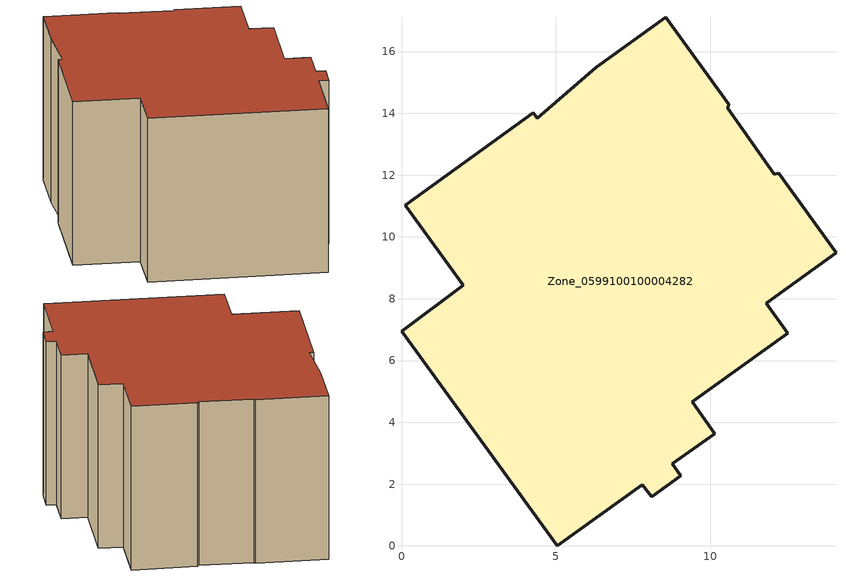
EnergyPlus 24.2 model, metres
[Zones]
Zone_0599100100004282
 floor ground (C_G): 14.06,9.49 11.8,7.85 12.5,6.88 9.4,4.66 10.14,3.64 8.77,2.66 9.04,2.27 8.1,1.58 7.79,1.97 5.04,0 0,6.95 2,8.43 0.12,11.02 4.27,14.02 4.39,13.84 6.3,15.49 8.55,17.12 10.59,14.29 10.56,14.17 12.06,12.04 12.21,12.06 z0
 wall outside (C_F): 10.59,14.29 8.55,17.12 6.3,15.49 4.39,13.84 4.27,14.02 0.12,11.02 2,8.43 0,6.95 5.04,0 7.79,1.97 8.1,1.58 9.04,2.27 8.77,2.66 10.14,3.64 9.4,4.66 12.5,6.88 11.8,7.85 14.06,9.49 12.21,12.06 12.06,12.04 10.56,14.17 10.59,14.29 z0:8.38
 roof outside (C_R): 14.06,9.49 12.21,12.06 12.06,12.04 10.56,14.17 10.59,14.29 8.55,17.12 6.3,15.49 4.39,13.84 4.27,14.02 0.12,11.02 2,8.43 0,6.95 5.04,0 7.79,1.97 8.1,1.58 9.04,2.27 8.77,2.66 10.14,3.64 9.4,4.66 12.5,6.88 11.8,7.85 z8.38
[BUILDING]
Pand.0599100100004282: North Axis=0; Terrain=City; Loads Convergence Tolerance Value=0.04; Temperature Convergence Tolerance Value=0.4; Solar Distribution=FullExterior; Maximum Number of Warmup Days=25; Minimum Number of Warmup Days=1
[Site:Location]
Rotterdam.The.Hague.AP_ZH_NLD Design_Conditions: Latitude=51.96; Longitude=4.45; Time Zone=1; Elevation=-4.5
[SITE:GROUNDTEMPERATURE:BUILDINGSURFACE]
18, 18, 18, 18, 18, 18, 18, 18, 18, 18, 18, 18
[MATERIAL] Thermal Absorptance=0.9; Solar Absorptance=0.7; Visible Absorptance=0.7
Name | Roughness | Thickness | Conductivity | Density | Specific Heat
G.D.2006-2014 | MediumSmooth | 0.15 | 0.06 | 540 | 1210
F.D.2006-2014 | Rough | 0.3 | 0.12 | 1920 | 840
R.D.2006-2014 | MediumRough | 0.2 | 0.08 | 1500 | 1000
[CONSTRUCTION]
C_G: G.D.2006-2014
C_F: F.D.2006-2014
C_R: R.D.2006-2014
[ZONE]
Zone_0599100100004282: Type=1; Multiplier=1; Ceiling Height=Autocalculate; Volume=Autocalculate; Floor Area=autocalculate; Part of Total Floor Area=Yes
[ZONEINFILTRATION:DESIGNFLOWRATE]
Infil_Zone_0599100100004282: Zone or ZoneList or Space or SpaceList=Zone_0599100100004282; Schedule=AlwaysOn; Design Flow Rate Calculation Method=Flow/Area; Flow Rate per Floor Area=0.0021; Constant Term Coefficient=1; Temperature Term Coefficient=0; Velocity Term Coefficient=0; Velocity Squared Term Coefficient=0
[HVACTEMPLATE:ZONE:IDEALLOADSAIRSYSTEM]
Zone_0599100100004282: Maximum Heating Supply Air Temperature=50; Minimum Cooling Supply Air Temperature=13; Maximum Heating Supply Air Humidity Ratio=0.0156; Minimum Cooling Supply Air Humidity Ratio=0.0077; Heating Limit=NoLimit; Cooling Limit=NoLimit; Dehumidification Control Type=ConstantSensibleHeatRatio; Cooling Sensible Heat Ratio=0.7; Dehumidification Setpoint=60; Humidification Control Type=None; Humidification Setpoint=30; Outdoor Air Method=None; Outdoor Air Flow Rate per Person=0.00944; Outdoor Air Flow Rate per Zone Floor Area=0; Outdoor Air Flow Rate per Zone=0; Demand Controlled Ventilation Type=None; Outdoor Air Economizer Type=NoEconomizer; Heat Recovery Type=None; Sensible Heat Recovery Effectiveness=0.7; Latent Heat Recovery Effectiveness=0.65
[ZONECONTROL:THERMOSTAT]
ThermostatControl_Zone_0599100100004282: Zone or ZoneList=Zone_0599100100004282; Control Type Schedule=DualSetpointControlType; Control 1=Thermostat_Zone_0599100100004282; Temperature Difference Between Cutout And Setpoint=0
[THERMOSTATSETPOINT:DUALSETPOINT]
Thermostat_Zone_0599100100004282: Heating Setpoint Temperature Schedule=HeatingSetpoint_Zone_0599100100004282; Cooling Setpoint Temperature Schedule=CoolingSetpoint_Zone_0599100100004282
[SCHEDULE:COMPACT]
HeatingSetpoint_Zone_0599100100004282: Through: 12/31, For: AllDays, Until: 24:00, 21
CoolingSetpoint_Zone_0599100100004282: Through: 12/31, For: AllDays, Until: 24:00, 24
DualSetpointControlType: Through: 12/31, For: AllDays, Until: 24:00, 4
AlwaysOn: Through: 12/31, For: AllDays, Until: 24:00, 1
